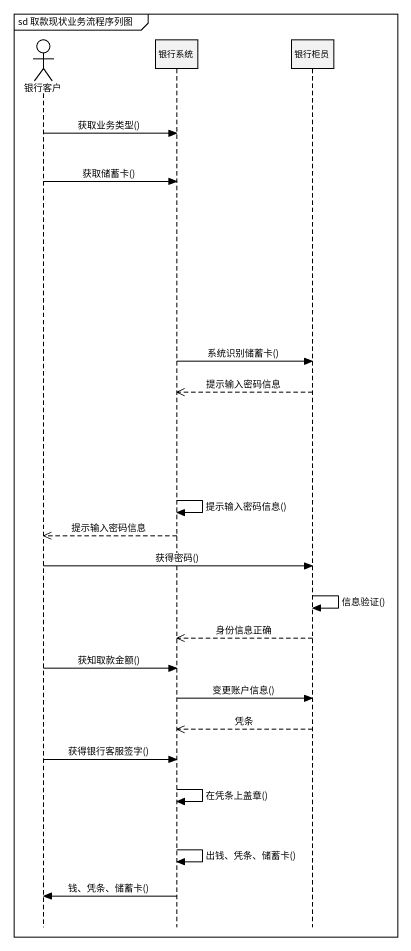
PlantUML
@startuml
mainframe sd 取款现状业务流程序列图
hide footbox
actor 银行客户
participant 银行系统
participant 银行柜员

银行客户 -> 银行系统 : 获取业务类型()
银行客户 -> 银行系统 : 获取储蓄卡()
银行系统 -> 银行柜员 : 系统识别储蓄卡()
银行柜员 -->> 银行系统 : 提示输入密码信息
银行系统 -> 银行系统 : 提示输入密码信息()
银行系统 -->> 银行客户 : 提示输入密码信息
银行客户 -> 银行柜员 : 获得密码()
银行柜员 -> 银行柜员 : 信息验证()
银行柜员 -->> 银行系统 : 身份信息正确
银行客户 -> 银行系统 : 获知取款金额()
银行系统 -> 银行柜员 : 变更账户信息()
银行柜员 -->> 银行系统 : 凭条
银行客户 -> 银行系统 : 获得银行客服签字()
银行系统 -> 银行系统 : 在凭条上盖章()
银行系统 -> 银行系统 : 出钱、凭条、储蓄卡()
银行系统 -> 银行客户 : 钱、凭条、储蓄卡()
@enduml
